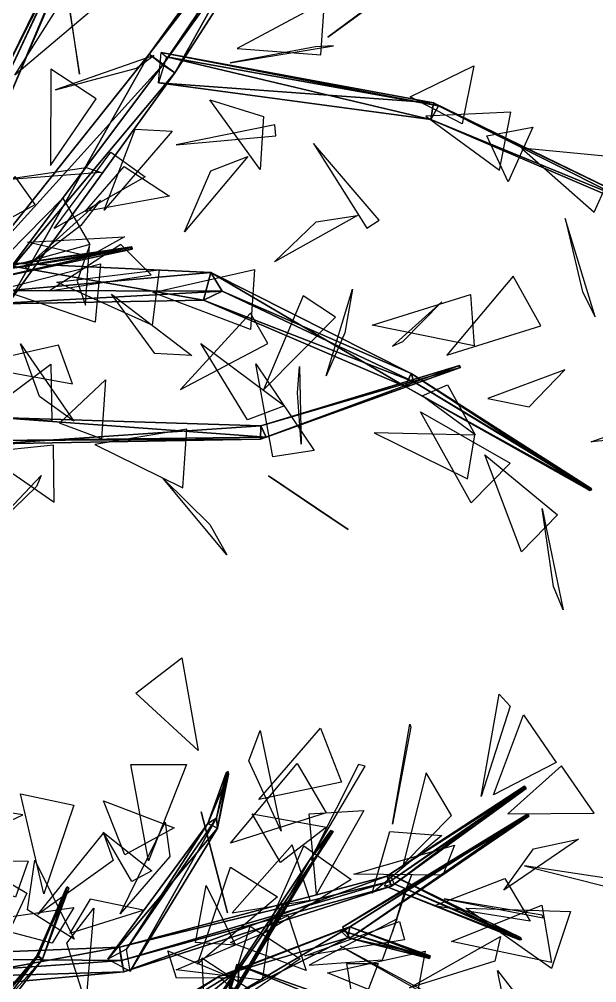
# Model space of a CAD drawing. Extents: x -154 to 171, y -158 to 169.
# Drawn here: x 63.35 to 92.15, y 47.3 to 95.38 of the extents above; entities that cross this region are included whole.
import ezdxf

# ---------------------------------------------------------------- set-up
doc = ezdxf.new("R2010")
doc.units = 0
doc.layers.add('Branches', color=15, linetype='CONTINUOUS')
doc.layers.add('Leaves', color=3, linetype='CONTINUOUS')

msp = doc.modelspace()

# ---------------------------------------------------------------- linework, layer by layer
at = {"layer": 'Branches', "color": 15}
for points in [[(78.123314, 104.40181, 223.410034), (77.898788, 104.879715, 222.707703), (69.818283, 93.629692, 219.881775)], [(77.898788, 104.879715, 222.707703), (71.10157, 92.712753, 219.798599), (69.818283, 93.629692, 219.881775)], [(77.898788, 104.879715, 222.707703), (78.552483, 104.309273, 222.648895), (71.10157, 92.712753, 219.798599)], [(78.123314, 104.40181, 223.410034), (69.818283, 93.629692, 219.881775), (70.499573, 93.101112, 221.22467)], [(78.552483, 104.309273, 222.648895), (78.123314, 104.40181, 223.410034), (70.499573, 93.101112, 221.22467)], [(78.552483, 104.309273, 222.648895), (70.499573, 93.101112, 221.22467), (71.10157, 92.712753, 219.798599)], [(67.68502, 102.837822, 171.760284), (67.574883, 102.899895, 171.790115), (62.063255, 91.658669, 176.307556)], [(67.574883, 102.899895, 171.790115), (62.186665, 91.390854, 175.56073), (62.063255, 91.658669, 176.307556)], [(67.574883, 102.899895, 171.790115), (67.590515, 102.848579, 171.671814), (62.186665, 91.390854, 175.56073)], [(67.68502, 102.837822, 171.760284), (62.063255, 91.658669, 176.307556), (62.717995, 91.207634, 176.145859)], [(67.590515, 102.848579, 171.671814), (62.717995, 91.207634, 176.145859), (62.186665, 91.390854, 175.56073)], [(67.590515, 102.848579, 171.671814), (67.68502, 102.837822, 171.760284), (62.717995, 91.207634, 176.145859)], [(70.499573, 93.101112, 221.22467), (69.818283, 93.629692, 219.881775), (61.221298, 82.853638, 221.630402)], [(69.818283, 93.629692, 219.881775), (62.789513, 81.188065, 221.546051), (61.221298, 82.853638, 221.630402)], [(69.818283, 93.629692, 219.881775), (71.10157, 92.712753, 219.798599), (62.789513, 81.188065, 221.546051)], [(84.015678, 91.209145, 217.311783), (70.298073, 92.214584, 220.19841), (70.426971, 93.729004, 219.54509)], [(83.880524, 90.380104, 217.691589), (70.694397, 93.499962, 221.161545), (70.298073, 92.214584, 220.19841)], [(84.249619, 91.066307, 218.202042), (70.426971, 93.729004, 219.54509), (70.694397, 93.499962, 221.161545)], [(84.249619, 91.066307, 218.202042), (84.015678, 91.209145, 217.311783), (70.426971, 93.729004, 219.54509)], [(83.880524, 90.380104, 217.691589), (84.249619, 91.066307, 218.202042), (70.694397, 93.499962, 221.161545)], [(70.499573, 93.101112, 221.22467), (61.221298, 82.853638, 221.630402), (62.326199, 82.222931, 223.562241)], [(71.10157, 92.712753, 219.798599), (70.499573, 93.101112, 221.22467), (62.326199, 82.222931, 223.562241)], [(71.10157, 92.712753, 219.798599), (62.326199, 82.222931, 223.562241), (62.789513, 81.188065, 221.546051)], [(84.015678, 91.209145, 217.311783), (83.880524, 90.380104, 217.691589), (70.298073, 92.214584, 220.19841)], [(95.754608, 85.487404, 212.320511), (83.880524, 90.380104, 217.691589), (84.015678, 91.209145, 217.311783)], [(95.729164, 85.29467, 212.405182), (84.249619, 91.066307, 218.202042), (83.880524, 90.380104, 217.691589)], [(95.855675, 85.437454, 212.502716), (84.015678, 91.209145, 217.311783), (84.249619, 91.066307, 218.202042)], [(95.855675, 85.437454, 212.502716), (95.754608, 85.487404, 212.320511), (84.015678, 91.209145, 217.311783)], [(95.729164, 85.29467, 212.405182), (95.855675, 85.437454, 212.502716), (84.249619, 91.066307, 218.202042)], [(95.754608, 85.487404, 212.320511), (95.729164, 85.29467, 212.405182), (83.880524, 90.380104, 217.691589)], [(68.897209, 83.97316, 195.202911), (61.508038, 82.929474, 189.157593), (61.126595, 82.652908, 189.564713)], [(68.970741, 83.900574, 195.124176), (68.897209, 83.97316, 195.202911), (61.126595, 82.652908, 189.564713)], [(68.970741, 83.900574, 195.124176), (61.126595, 82.652908, 189.564713), (61.543938, 82.320351, 189.243835)], [(68.897209, 83.97316, 195.202911), (68.962547, 84.028854, 195.105423), (61.508038, 82.929474, 189.157593)], [(68.962547, 84.028854, 195.105423), (61.543938, 82.320351, 189.243835), (61.508038, 82.929474, 189.157593)], [(68.962547, 84.028854, 195.105423), (68.970741, 83.900574, 195.124176), (61.543938, 82.320351, 189.243835)], [(68.897209, 83.97316, 195.202911), (68.970741, 83.900574, 195.124176), (68.962547, 84.028854, 195.105423)], [(72.538773, 81.368492, 231.427643), (61.868919, 83.262848, 222.560181), (61.589401, 81.15696, 222.876236)], [(72.898804, 82.744354, 231.374527), (62.878681, 81.844818, 221.302261), (61.868919, 83.262848, 222.560181)], [(72.538773, 81.368492, 231.427643), (72.898804, 82.744354, 231.374527), (61.868919, 83.262848, 222.560181)], [(72.898804, 82.744354, 231.374527), (73.46254, 81.810356, 230.460587), (62.878681, 81.844818, 221.302261)], [(82.586967, 77.059174, 240.016602), (72.898804, 82.744354, 231.374527), (72.538773, 81.368492, 231.427643)], [(82.887772, 77.694489, 240.081848), (73.46254, 81.810356, 230.460587), (72.898804, 82.744354, 231.374527)], [(82.586967, 77.059174, 240.016602), (82.887772, 77.694489, 240.081848), (72.898804, 82.744354, 231.374527)], [(73.46254, 81.810356, 230.460587), (61.589401, 81.15696, 222.876236), (62.878681, 81.844818, 221.302261)], [(73.46254, 81.810356, 230.460587), (72.538773, 81.368492, 231.427643), (61.589401, 81.15696, 222.876236)], [(83.028633, 77.284744, 239.524506), (72.538773, 81.368492, 231.427643), (73.46254, 81.810356, 230.460587)], [(82.887772, 77.694489, 240.081848), (83.028633, 77.284744, 239.524506), (73.46254, 81.810356, 230.460587)], [(83.028633, 77.284744, 239.524506), (82.586967, 77.059174, 240.016602), (72.538773, 81.368492, 231.427643)], [(85.297165, 78.094788, 155.301697), (75.379822, 74.430603, 160.368393), (75.402184, 75.091393, 160.65741)], [(85.297165, 78.094788, 155.301697), (85.304924, 77.978729, 155.243851), (75.379822, 74.430603, 160.368393)], [(85.304924, 77.978729, 155.243851), (75.660294, 74.523544, 161.034958), (75.379822, 74.430603, 160.368393)], [(85.361595, 77.997734, 155.359192), (85.297165, 78.094788, 155.301697), (75.402184, 75.091393, 160.65741)], [(85.361595, 77.997734, 155.359192), (75.402184, 75.091393, 160.65741), (75.660294, 74.523544, 161.034958)], [(85.304924, 77.978729, 155.243851), (85.361595, 77.997734, 155.359192), (75.660294, 74.523544, 161.034958)], [(85.361595, 77.997734, 155.359192), (85.304924, 77.978729, 155.243851), (85.297165, 78.094788, 155.301697)], [(91.812187, 71.853638, 243.8573), (82.887772, 77.694489, 240.081848), (82.586967, 77.059174, 240.016602)], [(91.874046, 71.966919, 243.871948), (83.028633, 77.284744, 239.524506), (82.887772, 77.694489, 240.081848)], [(91.812187, 71.853638, 243.8573), (91.874046, 71.966919, 243.871948), (82.887772, 77.694489, 240.081848)], [(91.883743, 71.901627, 243.760071), (82.586967, 77.059174, 240.016602), (83.028633, 77.284744, 239.524506)], [(91.883743, 71.901627, 243.760071), (91.812187, 71.853638, 243.8573), (82.586967, 77.059174, 240.016602)], [(91.874046, 71.966919, 243.871948), (91.883743, 71.901627, 243.760071), (83.028633, 77.284744, 239.524506)], [(75.402184, 75.091393, 160.65741), (62.157612, 74.191765, 164.65567), (62.244312, 75.505974, 165.216202)], [(75.660294, 74.523544, 161.034958), (62.244312, 75.505974, 165.216202), (62.401417, 74.350914, 166.072403)], [(75.660294, 74.523544, 161.034958), (75.402184, 75.091393, 160.65741), (62.244312, 75.505974, 165.216202)], [(75.402184, 75.091393, 160.65741), (75.379822, 74.430603, 160.368393), (62.157612, 74.191765, 164.65567)], [(75.379822, 74.430603, 160.368393), (62.401417, 74.350914, 166.072403), (62.157612, 74.191765, 164.65567)], [(75.379822, 74.430603, 160.368393), (75.660294, 74.523544, 161.034958), (62.401417, 74.350914, 166.072403)], [(91.874046, 71.966919, 243.871948), (91.812187, 71.853638, 243.8573), (91.883743, 71.901627, 243.760071)], [(73.78363, 57.710587, 307.894806), (73.665596, 57.764355, 307.887573), (72.758316, 55.244907, 300.344879)], [(73.665596, 57.764355, 307.887573), (73.18103, 55.503998, 300.127106), (72.758316, 55.244907, 300.344879)], [(73.78363, 57.710587, 307.894806), (72.758316, 55.244907, 300.344879), (73.23951, 55.009052, 300.338898)], [(73.77063, 57.833641, 307.855255), (73.23951, 55.009052, 300.338898), (73.18103, 55.503998, 300.127106)], [(73.665596, 57.764355, 307.887573), (73.77063, 57.833641, 307.855255), (73.18103, 55.503998, 300.127106)], [(73.77063, 57.833641, 307.855255), (73.78363, 57.710587, 307.894806), (73.23951, 55.009052, 300.338898)], [(73.77063, 57.833641, 307.855255), (73.665596, 57.764355, 307.887573), (73.78363, 57.710587, 307.894806)], [(88.593033, 57.044941, 287.511658), (88.55201, 57.102158, 287.402496), (81.684669, 52.60783, 287.378876)], [(88.55201, 57.102158, 287.402496), (81.918633, 52.115093, 287.355072), (81.684669, 52.60783, 287.378876)], [(88.593033, 57.044941, 287.511658), (81.684669, 52.60783, 287.378876), (81.835251, 52.354332, 287.845154)], [(88.625771, 56.995415, 287.396118), (88.593033, 57.044941, 287.511658), (81.835251, 52.354332, 287.845154)], [(88.625771, 56.995415, 287.396118), (81.835251, 52.354332, 287.845154), (81.918633, 52.115093, 287.355072)], [(88.55201, 57.102158, 287.402496), (88.625771, 56.995415, 287.396118), (81.918633, 52.115093, 287.355072)], [(88.593033, 57.044941, 287.511658), (88.625771, 56.995415, 287.396118), (88.55201, 57.102158, 287.402496)], [(73.18103, 55.503998, 300.127106), (68.877159, 47.869236, 289.111267), (68.701805, 48.971157, 288.519379)], [(72.758316, 55.244907, 300.344879), (73.18103, 55.503998, 300.127106), (68.701805, 48.971157, 288.519379)], [(73.18103, 55.503998, 300.127106), (73.23951, 55.009052, 300.338898), (68.877159, 47.869236, 289.111267)], [(88.770309, 55.610783, 273.750549), (88.701149, 55.715767, 273.783264), (79.474045, 50.071259, 273.495087)], [(88.701149, 55.715767, 273.783264), (79.598778, 49.934856, 272.834564), (79.474045, 50.071259, 273.495087)], [(88.770309, 55.610783, 273.750549), (79.474045, 50.071259, 273.495087), (79.839211, 49.516922, 273.322388)], [(88.701149, 55.715767, 273.783264), (88.724777, 55.689934, 273.658142), (79.598778, 49.934856, 272.834564)], [(88.724777, 55.689934, 273.658142), (79.839211, 49.516922, 273.322388), (79.598778, 49.934856, 272.834564)], [(88.724777, 55.689934, 273.658142), (88.770309, 55.610783, 273.750549), (79.839211, 49.516922, 273.322388)], [(88.770309, 55.610783, 273.750549), (88.724777, 55.689934, 273.658142), (88.701149, 55.715767, 273.783264)], [(73.23951, 55.009052, 300.338898), (72.758316, 55.244907, 300.344879), (67.767891, 48.466156, 289.203552)], [(72.758316, 55.244907, 300.344879), (68.701805, 48.971157, 288.519379), (67.767891, 48.466156, 289.203552)], [(73.23951, 55.009052, 300.338898), (67.767891, 48.466156, 289.203552), (68.877159, 47.869236, 289.111267)], [(78.944626, 54.794544, 220.080032), (78.888855, 54.886852, 220.007614), (77.881035, 53.513634, 218.943344)], [(78.888855, 54.886852, 220.007614), (78.078506, 53.417889, 218.875992), (77.881035, 53.513634, 218.943344)], [(79.002785, 54.835949, 219.971497), (77.99379, 53.370197, 219.086594), (78.078506, 53.417889, 218.875992)], [(79.002785, 54.835949, 219.971497), (78.944626, 54.794544, 220.080032), (77.99379, 53.370197, 219.086594)], [(78.888855, 54.886852, 220.007614), (79.002785, 54.835949, 219.971497), (78.078506, 53.417889, 218.875992)], [(78.944626, 54.794544, 220.080032), (79.002785, 54.835949, 219.971497), (78.888855, 54.886852, 220.007614)], [(78.944626, 54.794544, 220.080032), (77.881035, 53.513634, 218.943344), (77.99379, 53.370197, 219.086594)], [(77.99379, 53.370197, 219.086594), (77.881035, 53.513634, 218.943344), (70.355461, 42.20739, 215.768036)], [(77.881035, 53.513634, 218.943344), (71.057663, 41.67355, 215.444992), (70.355461, 42.20739, 215.768036)], [(78.078506, 53.417889, 218.875992), (70.859444, 41.677605, 216.373245), (71.057663, 41.67355, 215.444992)], [(78.078506, 53.417889, 218.875992), (77.99379, 53.370197, 219.086594), (70.859444, 41.677605, 216.373245)], [(77.881035, 53.513634, 218.943344), (78.078506, 53.417889, 218.875992), (71.057663, 41.67355, 215.444992)], [(77.99379, 53.370197, 219.086594), (70.355461, 42.20739, 215.768036), (70.859444, 41.677605, 216.373245)], [(81.835251, 52.354332, 287.845154), (81.684669, 52.60783, 287.378876), (68.344162, 49.068752, 288.602112)], [(81.684669, 52.60783, 287.378876), (68.565773, 47.833645, 288.553009), (68.344162, 49.068752, 288.602112)], [(81.684669, 52.60783, 287.378876), (81.918633, 52.115093, 287.355072), (68.565773, 47.833645, 288.553009)], [(88.298271, 49.43288, 294.450012), (81.840996, 52.707893, 287.645416), (81.55909, 52.133717, 287.672821)], [(88.355476, 49.549381, 294.444458), (82.038467, 52.235641, 287.260864), (81.840996, 52.707893, 287.645416)], [(88.298271, 49.43288, 294.450012), (88.355476, 49.549381, 294.444458), (81.840996, 52.707893, 287.645416)], [(65.818176, 52.018528, 296.12381), (65.698631, 52.051384, 296.162598), (64.21067, 48.599586, 294.834351)], [(65.698631, 52.051384, 296.162598), (64.300072, 48.652203, 294.519318), (64.21067, 48.599586, 294.834351)], [(65.818176, 52.018528, 296.12381), (64.21067, 48.599586, 294.834351), (64.496124, 48.467472, 294.718719)], [(65.698631, 52.051384, 296.162598), (65.739365, 52.083405, 296.043457), (64.300072, 48.652203, 294.519318)], [(65.739365, 52.083405, 296.043457), (64.496124, 48.467472, 294.718719), (64.300072, 48.652203, 294.519318)], [(65.739365, 52.083405, 296.043457), (65.818176, 52.018528, 296.12381), (64.496124, 48.467472, 294.718719)], [(65.818176, 52.018528, 296.12381), (65.739365, 52.083405, 296.043457), (65.698631, 52.051384, 296.162598)], [(81.835251, 52.354332, 287.845154), (68.344162, 49.068752, 288.602112), (68.43692, 48.404148, 289.679077)], [(81.918633, 52.115093, 287.355072), (81.835251, 52.354332, 287.845154), (68.43692, 48.404148, 289.679077)], [(81.918633, 52.115093, 287.355072), (68.43692, 48.404148, 289.679077), (68.565773, 47.833645, 288.553009)], [(88.395538, 49.45356, 294.366425), (81.55909, 52.133717, 287.672821), (82.038467, 52.235641, 287.260864)], [(88.395538, 49.45356, 294.366425), (88.298271, 49.43288, 294.450012), (81.55909, 52.133717, 287.672821)], [(88.355476, 49.549381, 294.444458), (88.395538, 49.45356, 294.366425), (82.038467, 52.235641, 287.260864)], [(79.834557, 50.080261, 273.114166), (74.235954, 46.756954, 260.705231), (74.304657, 47.948189, 260.259308)], [(79.834557, 50.080261, 273.114166), (79.728058, 49.529842, 273.175842), (74.235954, 46.756954, 260.705231)], [(79.349419, 49.91293, 273.36203), (79.834557, 50.080261, 273.114166), (74.304657, 47.948189, 260.259308)], [(83.737816, 48.593239, 280.670319), (79.834557, 50.080261, 273.114166), (79.349419, 49.91293, 273.36203)], [(83.848618, 48.632057, 280.614716), (79.728058, 49.529842, 273.175842), (79.834557, 50.080261, 273.114166)], [(83.737816, 48.593239, 280.670319), (83.848618, 48.632057, 280.614716), (79.834557, 50.080261, 273.114166)], [(79.349419, 49.91293, 273.36203), (74.304657, 47.948189, 260.259308), (73.307518, 47.600033, 260.994965)], [(79.728058, 49.529842, 273.175842), (79.349419, 49.91293, 273.36203), (73.307518, 47.600033, 260.994965)], [(79.728058, 49.529842, 273.175842), (73.307518, 47.600033, 260.994965), (74.235954, 46.756954, 260.705231)], [(83.815132, 48.506573, 280.612122), (79.349419, 49.91293, 273.36203), (79.728058, 49.529842, 273.175842)], [(83.815132, 48.506573, 280.612122), (83.737816, 48.593239, 280.670319), (79.349419, 49.91293, 273.36203)], [(83.848618, 48.632057, 280.614716), (83.815132, 48.506573, 280.612122), (79.728058, 49.529842, 273.175842)], [(88.355476, 49.549381, 294.444458), (88.298271, 49.43288, 294.450012), (88.395538, 49.45356, 294.366425)], [(68.43692, 48.404148, 289.679077), (68.344162, 49.068752, 288.602112), (54.655743, 48.528759, 286.36853)], [(68.344162, 49.068752, 288.602112), (54.943214, 46.586224, 286.281769), (54.655743, 48.528759, 286.36853)], [(68.344162, 49.068752, 288.602112), (68.565773, 47.833645, 288.553009), (54.943214, 46.586224, 286.281769)], [(70.76329, 40.950794, 171.081726), (59.04446, 48.515079, 169.768921), (59.882797, 49.415497, 169.652634)], [(70.519974, 40.490196, 171.154221), (59.352741, 49.204456, 170.763336), (59.04446, 48.515079, 169.768921)], [(70.628609, 40.798985, 171.572876), (59.882797, 49.415497, 169.652634), (59.352741, 49.204456, 170.763336)], [(70.519974, 40.490196, 171.154221), (70.628609, 40.798985, 171.572876), (59.352741, 49.204456, 170.763336)], [(70.628609, 40.798985, 171.572876), (70.76329, 40.950794, 171.081726), (59.882797, 49.415497, 169.652634)], [(64.496124, 48.467472, 294.718719), (64.21067, 48.599586, 294.834351), (55.305042, 38.105507, 292.447754)], [(64.21067, 48.599586, 294.834351), (55.566151, 38.246754, 291.449463), (55.305042, 38.105507, 292.447754)], [(64.21067, 48.599586, 294.834351), (64.300072, 48.652203, 294.519318), (55.566151, 38.246754, 291.449463)], [(64.300072, 48.652203, 294.519318), (56.036858, 37.489719, 292.008759), (55.566151, 38.246754, 291.449463)], [(64.300072, 48.652203, 294.519318), (64.496124, 48.467472, 294.718719), (56.036858, 37.489719, 292.008759)], [(83.737816, 48.593239, 280.670319), (83.815132, 48.506573, 280.612122), (83.848618, 48.632057, 280.614716)], [(68.43692, 48.404148, 289.679077), (54.655743, 48.528759, 286.36853), (54.303085, 47.410503, 287.971619)], [(68.565773, 47.833645, 288.553009), (68.43692, 48.404148, 289.679077), (54.303085, 47.410503, 287.971619)], [(64.496124, 48.467472, 294.718719), (55.305042, 38.105507, 292.447754), (56.036858, 37.489719, 292.008759)], [(70.76329, 40.950794, 171.081726), (70.519974, 40.490196, 171.154221), (59.04446, 48.515079, 169.768921)], [(87.249359, 42.94421, 261.533417), (74.197906, 48.21349, 260.682922), (73.791122, 47.029655, 261.345428)], [(87.386421, 43.541843, 261.207886), (73.8591, 47.062035, 259.931152), (74.197906, 48.21349, 260.682922)], [(87.249359, 42.94421, 261.533417), (87.386421, 43.541843, 261.207886), (74.197906, 48.21349, 260.682922)], [(68.565773, 47.833645, 288.553009), (54.303085, 47.410503, 287.971619), (54.943214, 46.586224, 286.281769)], [(73.307518, 47.600033, 260.994965), (74.304657, 47.948189, 260.259308), (66.060036, 42.928268, 249.861877)], [(74.304657, 47.948189, 260.259308), (66.072945, 41.129768, 250.698578), (66.060036, 42.928268, 249.861877)], [(74.304657, 47.948189, 260.259308), (74.235954, 46.756954, 260.705231), (66.072945, 41.129768, 250.698578)], [(73.307518, 47.600033, 260.994965), (66.060036, 42.928268, 249.861877), (64.848831, 42.54715, 251.41275)], [(74.235954, 46.756954, 260.705231), (73.307518, 47.600033, 260.994965), (64.848831, 42.54715, 251.41275)]]:
    msp.add_3dface(points, dxfattribs=at)
at = {"layer": 'Leaves', "color": 3}
for points in [[(66.341888, 92.637802, 220.341751), (65.598328, 97.774139, 220.903168), (65.637413, 97.226044, 217.953918)], [(78.738174, 94.481621, 218.357925), (82.940781, 97.570213, 218.578613), (82.323044, 97.161499, 215.671494)], [(63.119148, 92.597549, 193.418243), (65.88855, 96.963547, 192.698196), (66.85601, 95.741974, 195.261749)], [(74.212395, 93.917084, 222.191025), (78.39444, 93.606461, 225.299713), (78.566727, 96.245857, 223.884125)], [(73.869621, 93.209488, 221.379242), (79.021484, 94.048012, 221.45137), (78.115089, 94.004311, 224.310837)], [(65.145355, 91.853615, 175.026093), (69.192589, 92.932602, 171.91069), (70.064346, 93.572044, 174.709106)], [(64.906242, 88.073662, 224.208542), (67.182068, 91.410202, 227.515823), (64.919914, 92.89196, 226.216965)], [(82.839989, 91.507469, 215.402008), (86.018753, 93.058441, 211.562729), (85.444237, 90.152916, 211.085388)], [(72.852882, 91.358749, 217.255508), (75.527481, 90.52655, 212.85051), (75.355194, 87.887154, 214.266098)], [(83.618813, 90.535973, 220.378021), (87.296692, 87.842178, 222.92099), (87.871208, 90.747704, 223.398331)], [(71.169678, 89.114487, 221.060501), (76.136093, 89.564117, 219.516937), (76.097008, 90.112213, 222.466187)], [(86.659874, 89.565804, 213.921402), (88.9636, 89.998138, 209.257065), (87.73378, 87.263779, 209.360977)], [(67.581467, 85.857536, 193.997375), (69.123451, 89.899948, 196.918198), (70.966011, 89.792755, 194.553146)], [(78.023865, 89.178017, 219.255356), (80.677902, 84.946602, 217.738373), (81.295639, 85.355316, 220.645493)], [(65.086205, 84.943764, 222.990997), (67.90786, 88.754433, 225.174362), (69.626579, 87.518974, 223.048416)], [(71.589874, 84.764786, 230.838913), (72.901917, 87.816429, 234.865814), (74.747284, 88.525902, 232.609421)], [(88.400948, 88.952446, 218.387589), (92.022377, 85.75296, 220.362045), (93.252197, 88.48732, 220.258133)], [(66.633324, 85.778877, 218.582657), (68.580353, 88.028297, 214.293228), (70.842506, 86.546539, 215.592087)], [(59.725891, 83.725708, 282.198914), (64.137077, 86.136154, 280.791382), (63.138634, 87.532974, 283.251465)], [(62.226971, 87.338791, 175.693619), (66.682304, 87.977844, 173.049454), (67.425591, 87.739555, 175.946136)], [(61.8755, 82.761314, 288.687042), (65.517914, 86.444267, 288.040009), (66.858955, 84.136879, 289.410248)], [(63.655949, 82.970772, 190.369247), (67.394485, 86.349419, 191.732361), (66.40921, 85.084717, 194.268066)], [(76.081558, 83.279144, 234.256165), (78.153778, 85.273392, 238.61264), (80.217522, 85.581215, 236.457138)], [(90.575058, 85.441681, 213.644363), (91.441765, 81.78241, 210.023788), (92.063316, 80.532173, 212.679077)], [(63.756737, 84.260696, 293.758392), (68.594521, 84.515671, 295.70282), (66.825821, 83.533249, 297.917908)], [(64.847008, 81.82325, 224.402557), (69.920464, 82.626808, 225.332245), (68.408409, 84.139732, 227.43576)], [(66.232239, 82.304253, 229.467392), (66.654968, 81.109818, 234.531433), (66.849464, 84.096794, 234.3311)], [(62.398701, 81.896774, 186.531067), (67.401505, 83.168091, 187.309341), (67.136993, 80.256767, 187.983292)], [(65.227333, 82.259972, 189.606323), (70.329918, 82.877182, 188.693802), (69.978439, 80.104683, 189.784546)], [(70.01413, 81.746132, 224.817245), (75.073685, 82.883087, 224.218765), (74.879189, 79.896111, 224.419098)], [(84.674805, 78.613174, 157.746384), (89.358383, 80.076088, 159.527954), (87.986542, 82.564339, 158.565338)], [(78.661903, 77.591957, 156.992844), (79.959801, 81.907425, 154.358047), (79.583839, 79.735344, 152.323166)], [(67.952682, 81.662071, 194.476715), (71.956444, 78.598915, 195.832077), (70.113884, 78.706108, 198.197128)], [(75.524948, 76.888466, 161.691605), (79.118217, 80.504059, 162.816742), (77.501572, 81.577995, 160.529144)], [(80.948784, 80.112999, 235.088974), (85.849289, 81.647591, 236.027084), (86.030083, 79.086609, 234.475098)], [(81.96653, 79.061584, 241.358765), (82.470474, 79.295547, 246.549271), (84.416496, 81.27092, 245.404327)], [(71.383186, 76.896454, 163.493332), (75.737938, 79.191719, 165.23053), (74.881874, 80.705505, 162.786026)], [(60.879723, 78.109558, 225.34613), (66.004486, 77.191734, 225.726181), (65.308426, 79.116379, 227.919632)], [(63.407036, 79.187904, 224.978394), (66.067673, 75.319756, 227.26059), (64.348953, 76.555214, 229.386536)], [(72.409622, 79.204315, 229.760971), (76.579865, 76.095184, 230.199631), (74.734497, 75.385712, 232.456024)], [(61.443733, 75.576256, 162.604919), (64.923874, 78.171654, 159.706192), (64.961906, 75.32618, 158.756546)], [(75.14212, 78.188385, 232.6297), (78.053871, 73.856514, 232.711182), (75.990128, 73.548691, 234.866684)], [(77.323296, 78.048622, 238.073135), (77.406761, 74.176407, 241.572998), (77.225967, 76.737389, 243.124985)], [(86.718803, 76.460884, 243.318268), (88.773232, 76.029884, 248.097763), (90.563461, 77.876366, 246.553238)], [(65.356903, 75.214409, 161.413864), (67.645004, 77.378098, 157.250565), (67.450409, 74.436302, 156.695618)], [(83.445511, 76.577789, 154.237045), (84.706673, 77.133759, 149.202133), (86.078514, 74.645508, 150.164749)], [(83.353951, 75.794128, 238.07959), (87.833977, 73.222542, 237.327057), (85.887955, 71.247169, 238.472)], [(91.872314, 74.295441, 242.810287), (96.493919, 75.94313, 244.592377), (96.984619, 74.778389, 241.871613)], [(67.115715, 74.150734, 166.435715), (71.501183, 71.986519, 168.261612), (71.695778, 74.928314, 168.816559)], [(81.051292, 74.743874, 159.591507), (85.698128, 72.447289, 158.972961), (86.074089, 74.61937, 161.007843)], [(61.501869, 73.765282, 168.033539), (65.091866, 71.277657, 170.892502), (65.053833, 74.123131, 171.842148)], [(86.571465, 73.637108, 239.771667), (90.186432, 70.650505, 237.477722), (88.396194, 68.804024, 239.022247)], [(60.871243, 68.840881, 289.89624), (64.436813, 72.615005, 289.355194), (64.213013, 72.055397, 292.294037)], [(70.52729, 72.467941, 161.050644), (72.846107, 70.17215, 156.976044), (73.702171, 68.658363, 159.420547)], [(75.781128, 72.592232, 159.493668), (78.132599, 70.995522, 155.115189), (79.749245, 69.921585, 157.402786)], [(89.435684, 70.969315, 243.794724), (90.483475, 65.904015, 244.498169), (89.992775, 67.068756, 247.218933)], [(72.262177, 58.882935, 306.057434), (69.158958, 61.749191, 309.124146), (71.456688, 63.509808, 308.336334)], [(86.39032, 56.59808, 273.097229), (87.288246, 61.696007, 273.771698), (87.833809, 61.099415, 270.88269)], [(87.001373, 56.66901, 285.418243), (88.500458, 60.659321, 282.404907), (90.131607, 58.285351, 281.566101)], [(81.955276, 55.21209, 287.398163), (82.824394, 60.195282, 288.6875), (82.879852, 60.057846, 285.691162)], [(76.410362, 54.857224, 219.458023), (74.795738, 58.376423, 222.959198), (75.367592, 59.879601, 220.426727)], [(75.303131, 56.442623, 301.307343), (78.36628, 59.996975, 303.595062), (79.426117, 57.305523, 304.390564)], [(69.793564, 53.374802, 292.276428), (68.906822, 58.178875, 294.11615), (71.683037, 58.18998, 292.979248)], [(73.887901, 54.264965, 296.254486), (77.212074, 58.241249, 296.878204), (78.64785, 55.767334, 297.782806)], [(78.035912, 53.764576, 287.990631), (80.604736, 58.110535, 289.318726), (80.266396, 58.185711, 286.338806)], [(82.500015, 53.19849, 275.291321), (84.91246, 55.647831, 279.219513), (83.644135, 57.775047, 277.526489)], [(87.712112, 55.719372, 289.487946), (92.027924, 55.751637, 292.424408), (90.396774, 58.125607, 293.263214)], [(64.572769, 51.735054, 293.818298), (63.409836, 56.715736, 292.774078), (66.061829, 56.161366, 291.485809)], [(71.077164, 55.028469, 302.152985), (68.612122, 53.686794, 306.554535), (67.552284, 56.378246, 305.759033)], [(58.884174, 53.498585, 289.022064), (63.523827, 55.67498, 290.015533), (61.897488, 55.929523, 292.52356)], [(73.728119, 50.782391, 218.478516), (72.659584, 54.918377, 221.478821), (72.41761, 55.833038, 218.631927)], [(78.163567, 51.718769, 270.290436), (77.810822, 55.720963, 273.623322), (80.52758, 55.886677, 272.361664)], [(68.37867, 50.736771, 287.329132), (70.618149, 55.31221, 286.188904), (70.861008, 53.599087, 283.738129)], [(74.963974, 55.717354, 306.862976), (78.665298, 55.063774, 310.485535), (76.367569, 53.303158, 311.273346)], [(80.948486, 51.770962, 275.241638), (81.823601, 54.840099, 279.372559), (84.419106, 54.640911, 277.881348)], [(64.271858, 50.699047, 287.007965), (67.54892, 54.756222, 287.232056), (68.034378, 53.400303, 284.600372)], [(69.95446, 52.873844, 298.693146), (68.959023, 52.340736, 303.789703), (67.523247, 54.814651, 302.885101)], [(87.523453, 51.913914, 294.061279), (88.997581, 53.985561, 298.620361), (91.243828, 54.463158, 296.690002)], [(73.972771, 50.785095, 290.818146), (77.85347, 51.423515, 294.250732), (76.960884, 54.169945, 293.43808)], [(75.647301, 49.818718, 260.650604), (77.532509, 54.129848, 262.911163), (79.898392, 52.443787, 262.162964)], [(80.039528, 52.713943, 219.005356), (85.050514, 54.161144, 219.218964), (84.478661, 52.657967, 221.751434)], [(58.600521, 53.425323, 166.903183), (63.790302, 53.360283, 167.461716), (63.150295, 51.567616, 165.142944)], [(66.088272, 49.462025, 289.959351), (63.757282, 50.936035, 294.391479), (64.129204, 53.417179, 292.746613)], [(61.901531, 47.85743, 292.480896), (61.694275, 52.961166, 291.404358), (63.728928, 51.770695, 289.548828)], [(72.228172, 48.226116, 256.19989), (73.881042, 53.065609, 257.247437), (76.218414, 51.589748, 256.081879)], [(88.551193, 53.128834, 274.22168), (93.59919, 51.843174, 273.882813), (93.053627, 52.439766, 276.77182)], [(82.52037, 51.719967, 291.524109), (81.959404, 49.832024, 296.358459), (82.9067, 52.664219, 296.643585)], [(84.0327, 51.137066, 271.552979), (87.566177, 52.499996, 267.960358), (88.834503, 50.37278, 269.653381)], [(74.128799, 49.170204, 267.03363), (72.12825, 49.303337, 271.853363), (72.667122, 52.147247, 271.064819)], [(65.872879, 49.76812, 297.341125), (69.53064, 50.913422, 300.88501), (66.878647, 51.467793, 302.173279)], [(84.534714, 51.487511, 287.61673), (89.480484, 50.526894, 286.250488), (89.425026, 50.66433, 289.246826)], [(61.001991, 50.321815, 168.226151), (66.065216, 51.045223, 167.181931), (64.984032, 49.269737, 165.018906)], [(66.662971, 46.277668, 254.831802), (65.716125, 49.273975, 259.000214), (67.061432, 51.02383, 256.968445)], [(84.897919, 49.34573, 278.408051), (89.414536, 51.172195, 280.282654), (89.889854, 48.30793, 279.527649)], [(85.61908, 51.009228, 288.288879), (90.836113, 50.845482, 288.364899), (89.888817, 48.013287, 288.079773)], [(73.886436, 49.304123, 285.907928), (76.755531, 50.647404, 281.758942), (77.648117, 47.900974, 282.571594)], [(73.567314, 45.901196, 214.516403), (74.855522, 50.120075, 211.725067), (77.352905, 48.483528, 212.016235)], [(77.595627, 48.641628, 217.462006), (82.314308, 50.354958, 216.030746), (82.556282, 49.440296, 218.87764)], [(77.804771, 48.174294, 262.742737), (81.455399, 48.443398, 266.464355), (82.19239, 50.476665, 264.385254)], [(71.167419, 47.938015, 288.80896), (75.827148, 49.907177, 290.097107), (75.455231, 47.426033, 291.741974)], [(82.809883, 47.035202, 259.90387), (87.351227, 49.609322, 259.912109), (87.065559, 48.373844, 257.193298)], [(79.368935, 49.127193, 287.722321), (83.549904, 46.762939, 285.677856), (83.888245, 46.687763, 288.657776)], [(70.755463, 48.894623, 294.581543), (73.97094, 47.533722, 298.462097), (71.194725, 47.522617, 299.598999)], [(78.724335, 47.795563, 265.216431), (83.59774, 48.877621, 266.742554), (83.058868, 46.03371, 267.531097)], [(72.594337, 45.250637, 219.205154), (74.956276, 46.881077, 223.565536), (72.458893, 48.517624, 223.274368)], [(81.250381, 48.249828, 280.269196), (80.157921, 45.383968, 284.493347), (79.682602, 48.248234, 285.248352)], [(87.200668, 47.913761, 292.695984), (90.382607, 43.790424, 293.047272), (88.13636, 43.312824, 294.977631)]]:
    msp.add_3dface(points, dxfattribs=at)

doc.saveas('drawing.dxf')
